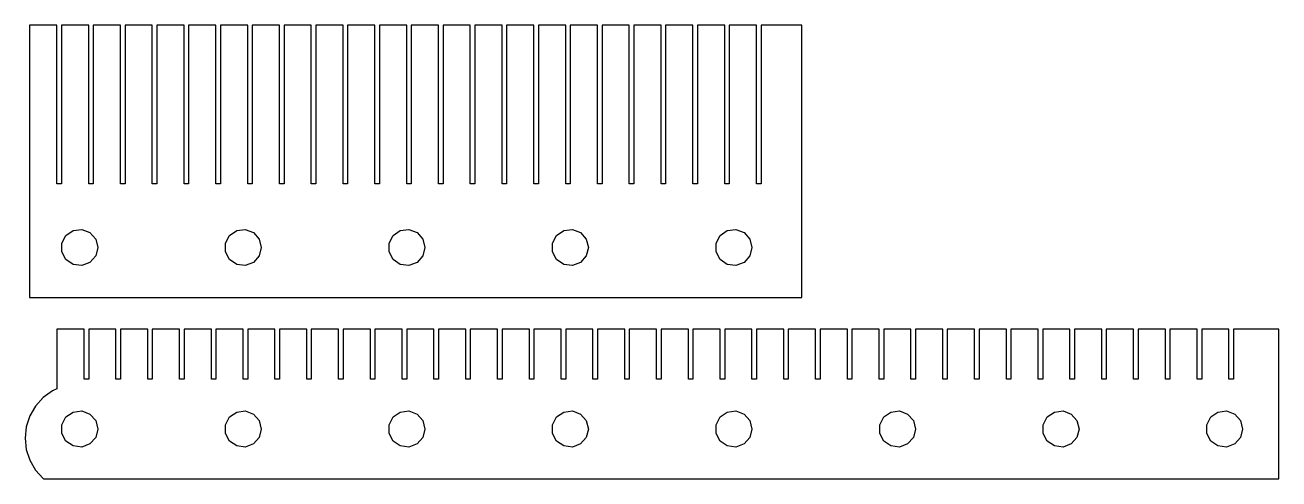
# Model space of a CAD drawing. Extents: x -1 to 275, y 0 to 100.
import ezdxf

# ---------------------------------------------------------------- set-up
doc = ezdxf.new("R2010")
doc.units = 0
doc.layers.get('0').update_dxf_attribs({"linetype": 'CONTINUOUS'})

msp = doc.modelspace()

# ---------------------------------------------------------------- linework, layer by layer
for points in [[(170, 100), (161, 100), (161, 65), (160, 65), (160, 100), (154, 100), (154, 65), (153, 65), (153, 100), (147, 100), (147, 65), (146, 65), (146, 100), (140, 100), (140, 65), (139, 65), (139, 100), (133, 100), (133, 65), (132, 65), (132, 100), (126, 100), (126, 65), (125, 65), (125, 100), (119, 100), (119, 65), (118, 65), (118, 100), (112, 100), (112, 65), (111, 65), (111, 100), (105, 100), (105, 65), (104, 65), (104, 100), (98, 100), (98, 65), (97, 65), (97, 100), (91, 100), (91, 65), (90, 65), (90, 100), (84, 100), (84, 65), (83, 65), (83, 100), (77, 100), (77, 65), (76, 65), (76, 100), (70, 100), (70, 65), (69, 65), (69, 100), (63, 100), (63, 65), (62, 65), (62, 100), (56, 100), (56, 65), (55, 65), (55, 100), (49, 100), (49, 65), (48, 65), (48, 100), (42, 100), (42, 65), (41, 65), (41, 100), (35, 100), (35, 65), (34, 65), (34, 100), (28, 100), (28, 65), (27, 65), (27, 100), (21, 100), (21, 65), (20, 65), (20, 100), (14, 100), (14, 65), (13, 65), (13, 100), (7, 100), (7, 65), (6, 65), (6, 100), (0, 100), (0, 40), (170, 40)], [(9.58158, 47.2599), (8.00596, 48.3475), (7.11623, 50.0427), (7.11623, 51.9573), (8.00596, 53.6525), (9.58158, 54.7401), (11.4821, 54.9708), (13.2723, 54.2919), (14.5418, 52.8589), (15, 51), (14.5418, 49.1411), (13.2723, 47.7081), (11.4821, 47.0292)], [(45.5816, 47.2599), (44.006, 48.3475), (43.1162, 50.0427), (43.1162, 51.9573), (44.006, 53.6525), (45.5816, 54.7401), (47.4821, 54.9708), (49.2723, 54.2919), (50.5418, 52.8589), (51, 51), (50.5418, 49.1411), (49.2723, 47.7081), (47.4821, 47.0292)], [(81.5816, 47.2599), (80.006, 48.3475), (79.1162, 50.0427), (79.1162, 51.9573), (80.006, 53.6525), (81.5816, 54.7401), (83.4821, 54.9708), (85.2723, 54.2919), (86.5418, 52.8589), (87, 51), (86.5418, 49.1411), (85.2723, 47.7081), (83.4821, 47.0292)], [(117.582, 47.2599), (116.006, 48.3475), (115.116, 50.0427), (115.116, 51.9573), (116.006, 53.6525), (117.582, 54.7401), (119.482, 54.9708), (121.272, 54.2919), (122.542, 52.8589), (123, 51), (122.542, 49.1411), (121.272, 47.7081), (119.482, 47.0292)], [(153.582, 47.2599), (152.006, 48.3475), (151.116, 50.0427), (151.116, 51.9573), (152.006, 53.6525), (153.582, 54.7401), (155.482, 54.9708), (157.272, 54.2919), (158.542, 52.8589), (159, 51), (158.542, 49.1411), (157.272, 47.7081), (155.482, 47.0292)], [(275, 33), (265, 33), (265, 22), (264, 22), (264, 33), (258, 33), (258, 22), (257, 22), (257, 33), (251, 33), (251, 22), (250, 22), (250, 33), (244, 33), (244, 22), (243, 22), (243, 33), (237, 33), (237, 22), (236, 22), (236, 33), (230, 33), (230, 22), (229, 22), (229, 33), (223, 33), (223, 22), (222, 22), (222, 33), (216, 33), (216, 22), (215, 22), (215, 33), (209, 33), (209, 22), (208, 22), (208, 33), (202, 33), (202, 22), (201, 22), (201, 33), (195, 33), (195, 22), (194, 22), (194, 33), (188, 33), (188, 22), (187, 22), (187, 33), (181, 33), (181, 22), (180, 22), (180, 33), (174, 33), (174, 22), (173, 22), (173, 33), (167, 33), (167, 22), (166, 22), (166, 33), (160, 33), (160, 22), (159, 22), (159, 33), (153, 33), (153, 22), (152, 22), (152, 33), (146, 33), (146, 22), (145, 22), (145, 33), (139, 33), (139, 22), (138, 22), (138, 33), (132, 33), (132, 22), (131, 22), (131, 33), (125, 33), (125, 22), (124, 22), (124, 33), (118, 33), (118, 22), (117, 22), (117, 33), (111, 33), (111, 22), (110, 22), (110, 33), (104, 33), (104, 22), (103, 22), (103, 33), (97, 33), (97, 22), (96, 22), (96, 33), (90, 33), (90, 22), (89, 22), (89, 33), (83, 33), (83, 22), (82, 22), (82, 33), (76, 33), (76, 22), (75, 22), (75, 33), (69, 33), (69, 22), (68, 22), (68, 33), (62, 33), (62, 22), (61, 22), (61, 33), (55, 33), (55, 22), (54, 22), (54, 33), (48, 33), (48, 22), (47, 22), (47, 33), (41, 33), (41, 22), (40, 22), (40, 33), (34, 33), (34, 22), (33, 22), (33, 33), (27, 33), (27, 22), (26, 22), (26, 33), (20, 33), (20, 22), (19, 22), (19, 33), (13, 33), (13, 22), (12, 22), (12, 33), (6, 33), (6, 19.8375), (5, 19.3923), (2.97043, 17.9177), (1.2918, 16.0534), (0.03745, 13.8808), (-0.73777, 11.4949), (-1, 9), (-0.73777, 6.50506), (0.03745, 4.11916), (1.2918, 1.94658), (2.97043, 0.08226), (3.08366, 0), (275, 0)], [(9.58158, 7.25994), (8.00596, 8.34751), (7.11623, 10.0427), (7.11623, 11.9573), (8.00596, 13.6525), (9.58158, 14.7401), (11.4821, 14.9708), (13.2723, 14.2919), (14.5418, 12.8589), (15, 11), (14.5418, 9.14111), (13.2723, 7.70806), (11.4821, 7.02916)], [(45.5816, 7.25994), (44.006, 8.34751), (43.1162, 10.0427), (43.1162, 11.9573), (44.006, 13.6525), (45.5816, 14.7401), (47.4821, 14.9708), (49.2723, 14.2919), (50.5418, 12.8589), (51, 11), (50.5418, 9.14111), (49.2723, 7.70806), (47.4821, 7.02916)], [(81.5816, 7.25994), (80.006, 8.34751), (79.1162, 10.0427), (79.1162, 11.9573), (80.006, 13.6525), (81.5816, 14.7401), (83.4821, 14.9708), (85.2723, 14.2919), (86.5418, 12.8589), (87, 11), (86.5418, 9.14111), (85.2723, 7.70806), (83.4821, 7.02916)], [(117.582, 7.25994), (116.006, 8.34751), (115.116, 10.0427), (115.116, 11.9573), (116.006, 13.6525), (117.582, 14.7401), (119.482, 14.9708), (121.272, 14.2919), (122.542, 12.8589), (123, 11), (122.542, 9.14111), (121.272, 7.70806), (119.482, 7.02916)], [(153.582, 7.25994), (152.006, 8.34751), (151.116, 10.0427), (151.116, 11.9573), (152.006, 13.6525), (153.582, 14.7401), (155.482, 14.9708), (157.272, 14.2919), (158.542, 12.8589), (159, 11), (158.542, 9.14111), (157.272, 7.70806), (155.482, 7.02916)], [(189.582, 7.25994), (188.006, 8.34751), (187.116, 10.0427), (187.116, 11.9573), (188.006, 13.6525), (189.582, 14.7401), (191.482, 14.9708), (193.272, 14.2919), (194.542, 12.8589), (195, 11), (194.542, 9.14111), (193.272, 7.70806), (191.482, 7.02916)], [(225.582, 7.25994), (224.006, 8.34751), (223.116, 10.0427), (223.116, 11.9573), (224.006, 13.6525), (225.582, 14.7401), (227.482, 14.9708), (229.272, 14.2919), (230.542, 12.8589), (231, 11), (230.542, 9.14111), (229.272, 7.70806), (227.482, 7.02916)], [(261.582, 7.25994), (260.006, 8.34751), (259.116, 10.0427), (259.116, 11.9573), (260.006, 13.6525), (261.582, 14.7401), (263.482, 14.9708), (265.272, 14.2919), (266.542, 12.8589), (267, 11), (266.542, 9.14111), (265.272, 7.70806), (263.482, 7.02916)]]:
    msp.add_lwpolyline(points, close=True)

doc.saveas('drawing.dxf')
